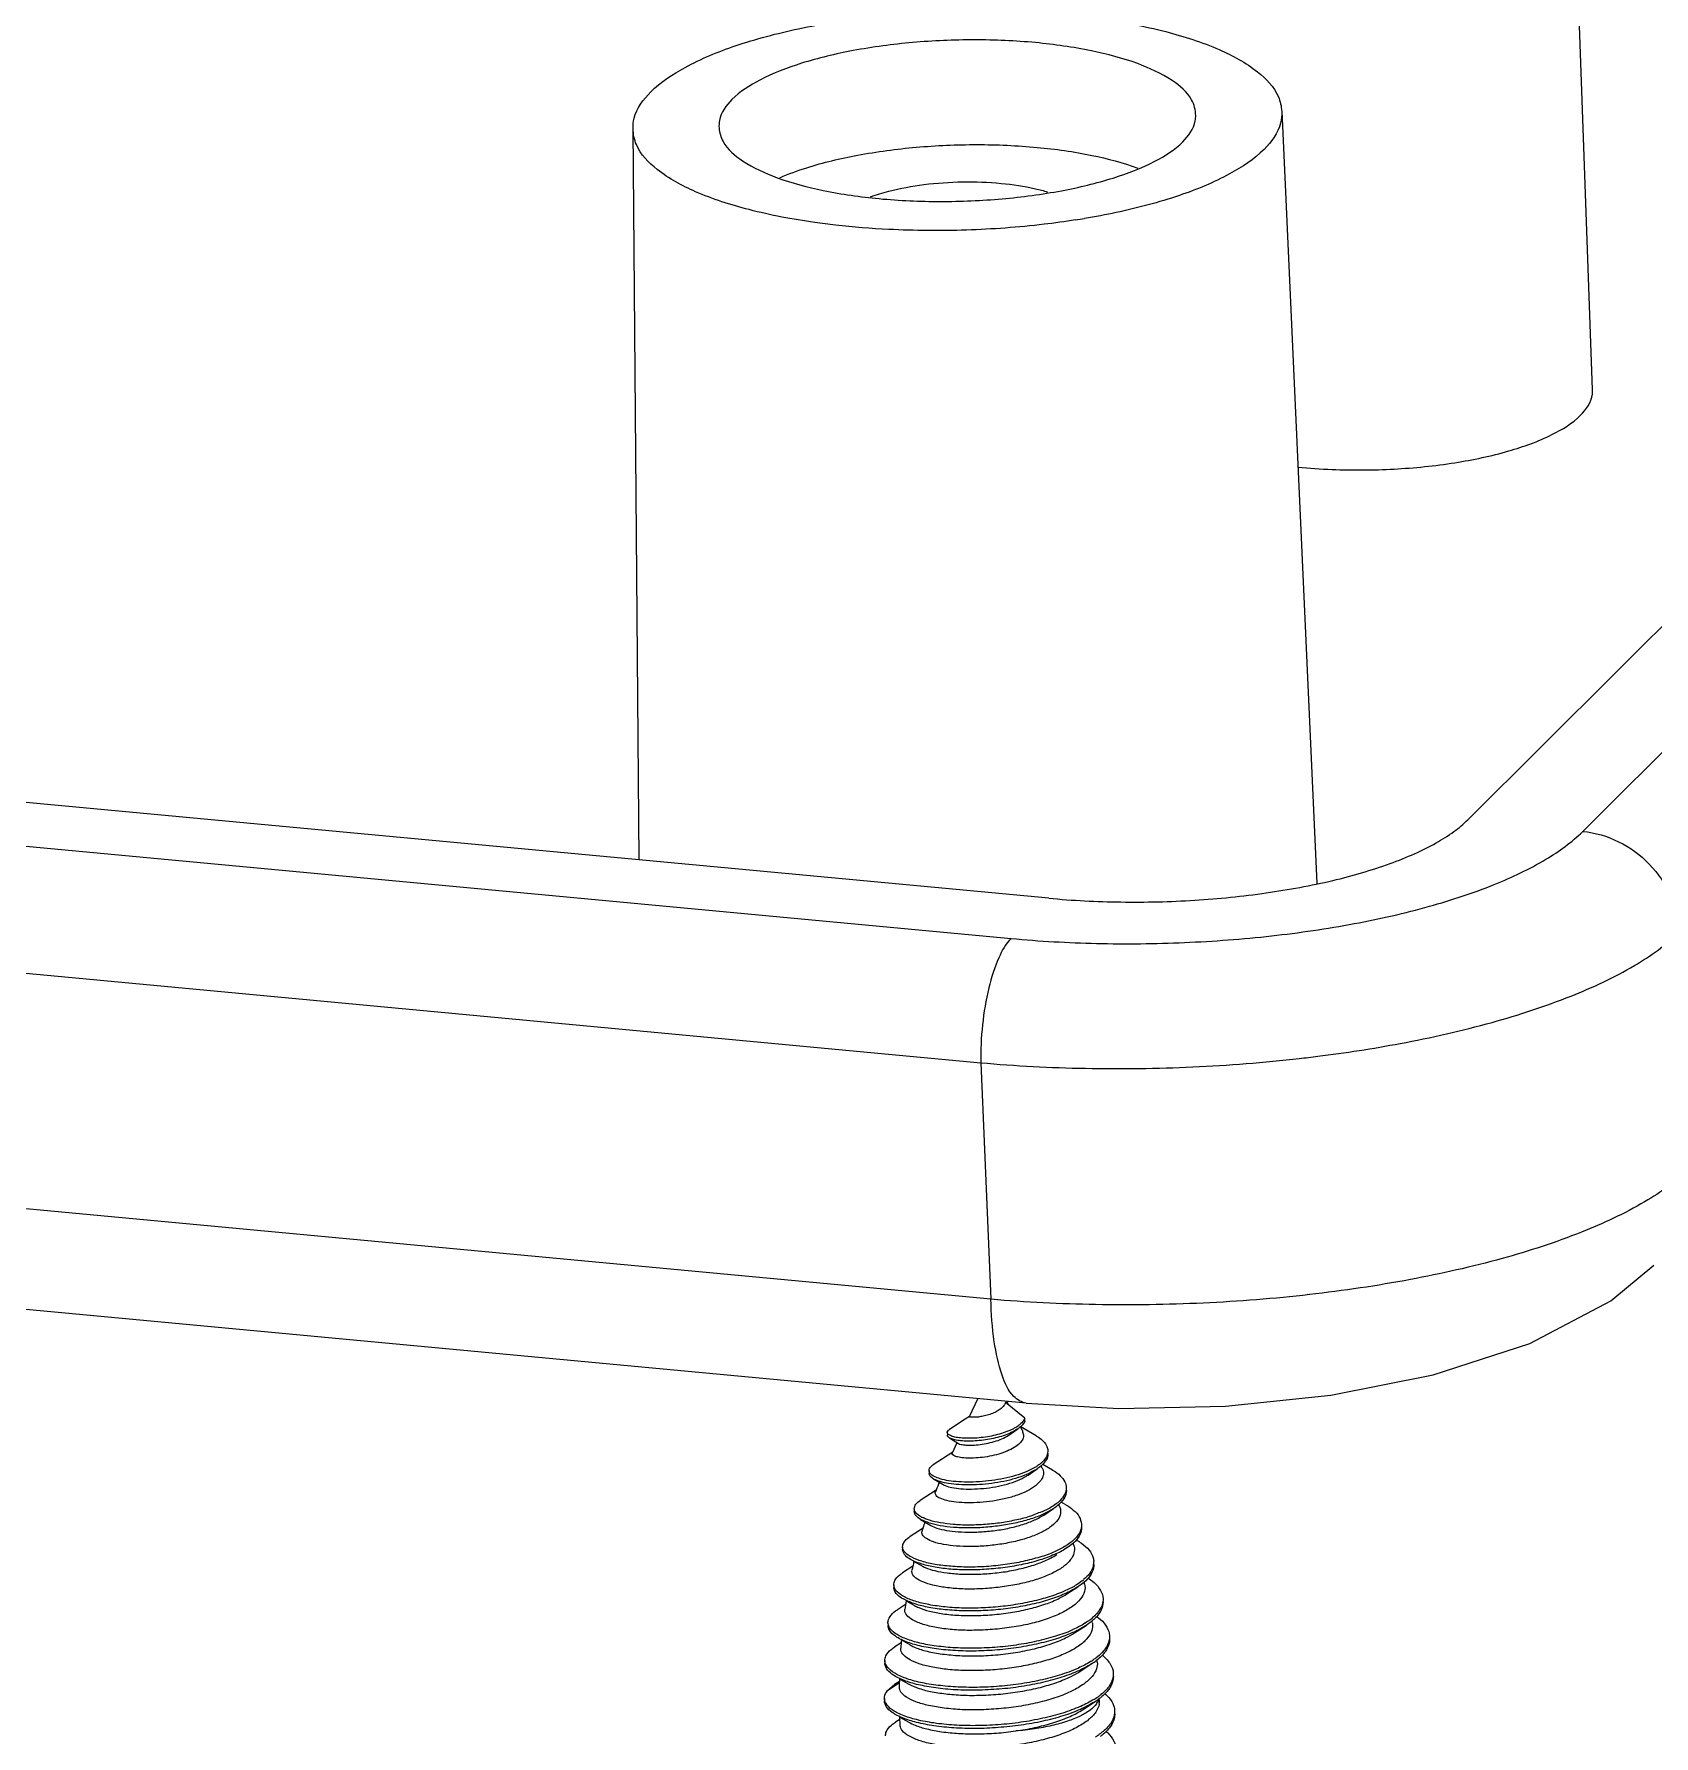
# Model space of a CAD drawing. Header units: millimetres. Extents: x 1779 to 2074, y -741 to -536.
# Drawn here: x 1880.02 to 1894.61, y -720.07 to -704.75 of the extents above; entities that cross this region are included whole.
import ezdxf

# ---------------------------------------------------------------- set-up
doc = ezdxf.new("R2010")
doc.units = ezdxf.units.MM
doc.layers.add('3_ALL_AXES', color=7, linetype='Continuous')

msp = doc.modelspace()

# ---------------------------------------------------------------- linework, layer by layer
at = {"color": 7, "linetype": 'Continuous'}
for p, q in [((1904.443, -700.357), (1892.936, -711.823)), ((1905.494, -700.447), (1893.971, -711.928)), ((1894.059, -707.952), (1893.907, -703.718)), ((1891.26, -705.443), (1891.574, -712.397)), ((1885.412, -705.599), (1885.466, -712.184)), ((1889.159, -712.53), (1839.011, -707.835)), ((1838.626, -708.194), (1888.82, -712.893)), ((1838.353, -709.312), (1888.547, -714.012)), ((1888.639, -716.142), (1838.334, -711.432)), ((1888.957, -717.079), (1838.652, -712.369)), ((1888.547, -714.012), (1888.639, -716.142)), ((1888.944, -717.214), (1888.769, -717.071)), ((1888.406, -717.223), (1888.266, -717.315)), ((1888.445, -717.197), (1888.406, -717.223)), ((1889.045, -717.372), (1888.903, -717.289)), ((1888.945, -717.24), (1888.944, -717.214)), ((1888.246, -717.342), (1888.247, -717.367)), ((1888.265, -717.39), (1888.298, -717.411)), ((1888.298, -717.411), (1888.347, -717.44)), ((1888.295, -717.519), (1888.12, -717.633)), ((1888.081, -717.685), (1888.082, -717.711)), ((1888.121, -717.759), (1888.208, -717.81)), ((1889.193, -717.68), (1889.105, -717.629)), ((1888.146, -717.86), (1888.002, -717.954)), ((1887.948, -718.029), (1887.948, -718.054)), ((1889.115, -718.085), (1889.202, -718.027)), ((1889.314, -717.993), (1889.271, -717.968)), ((1888.027, -718.203), (1887.91, -718.278)), ((1888.005, -718.124), (1888.097, -718.178)), ((1887.842, -718.371), (1887.843, -718.397)), ((1887.935, -718.546), (1887.842, -718.606)), ((1887.945, -718.503), (1888.012, -718.541)), ((1887.764, -718.713), (1887.765, -718.739)), ((1889.324, -718.796), (1889.421, -718.732)), ((1887.87, -718.89), (1887.796, -718.938)), ((1887.875, -718.857), (1887.95, -718.9)), ((1887.711, -719.055), (1887.712, -719.08)), ((1889.393, -719.146), (1889.496, -719.079)), ((1887.83, -719.236), (1887.773, -719.273)), ((1887.832, -719.209), (1887.911, -719.254)), ((1887.683, -719.396), (1887.684, -719.421)), ((1889.44, -719.494), (1889.549, -719.423)), ((1887.707, -719.666), (1887.814, -719.594)), ((1887.707, -719.666), (1887.77, -719.611)), ((1887.814, -719.583), (1887.77, -719.611)), ((1887.814, -719.559), (1887.894, -719.605)), ((1887.68, -719.736), (1887.68, -719.761)), ((1889.465, -719.838), (1889.579, -719.764)), ((1887.82, -719.924), (1887.779, -719.95)), ((1887.819, -719.905), (1887.898, -719.95))]:
    msp.add_line(p, q, dxfattribs=at)
for points in [[(1888.957, -717.079), (1889.791, -717.125), (1890.752, -717.104), (1891.702, -717.005), (1892.624, -716.823), (1893.494, -716.539), (1894.222, -716.155), (1894.612, -715.835)], [(1888.813, -717.358), (1888.85, -717.331), (1888.88, -717.31)], [(1888.973, -717.725), (1889.024, -717.691), (1889.055, -717.67)]]:
    msp.add_lwpolyline(points, dxfattribs=at)
for centre, radius, start, end in [((1888.315, -699.441), 7.065, 278.8435, 279.5111), ((1889.885, -700.403), 13.657, 276.4378, 277.143), ((1888.696, -717.019), 0.323, 302.406, 306.4602), ((1888.721, -717.053), 0.28, 306.4952, 308.3265), ((1888.875, -717.368), 0.329, 307.6381, 308.9496), ((1888.247, -717.502), 0.264, 242.5628, 243.4118), ((1888.794, -717.251), 0.472, 302.095, 302.4861), ((1888.895, -717.417), 0.299, 310.3115, 311.0659), ((1889.004, -717.688), 0.371, 308.694, 310.283), ((1889.021, -717.732), 0.346, 310.9973, 311.8483), ((1888.17, -717.799), 0.343, 242.0743, 242.6215), ((1888.977, -717.824), 0.635, 302.052, 302.4549), ((1889.106, -718.007), 0.41, 308.6608, 310.6302), ((1889.123, -718.052), 0.386, 310.795, 311.8042), ((1889.417, -718.509), 0.148, 347.9859, 1.579), ((1889.169, -718.305), 0.474, 308.2567, 310.1066), ((1889.164, -718.324), 0.483, 308.2666, 309.6037), ((1889.192, -718.358), 0.438, 309.6053, 310.9605), ((1889.096, -718.439), 0.733, 302.0908, 302.3936), ((1889.228, -718.629), 0.502, 307.0781, 309.4897), ((1889.244, -718.672), 0.479, 308.7918, 310.0077), ((1889.187, -718.843), 0.661, 301.9015, 306.0939), ((1889.205, -718.894), 0.631, 302.9574, 307.2621), ((1889.232, -718.906), 0.585, 306.1483, 308.0979), ((1889.242, -718.944), 0.569, 307.3197, 308.3565), ((1889.159, -719.09), 0.772, 302.1032, 302.4429), ((1889.191, -719.141), 0.712, 302.4215, 304.2335), ((1889.218, -719.205), 0.665, 302.9099, 305.579), ((1889.447, -719.685), 0.174, 325.0887, 330.1043), ((1889.25, -719.227), 0.608, 304.2161, 307.0299), ((1889.265, -719.272), 0.583, 305.6113, 307.0659), ((1889.47, -719.765), 0.146, 350.838, 1.826), ((1889.292, -719.307), 0.539, 307.0652, 308.6938), ((1889.21, -719.491), 0.699, 301.9261, 304.4175), ((1889.249, -719.548), 0.629, 304.4271, 306.6197)]:
    msp.add_arc(centre, radius, start, end, dxfattribs=at)
for points, start_tangent, end_tangent in [([(1885.574, -705.269), (1885.884, -705.048), (1886.336, -704.854), (1886.905, -704.7), (1887.556, -704.594), (1888.254, -704.542), (1888.955, -704.548), (1889.621, -704.61), (1890.213, -704.726), (1890.695, -704.888), (1891.04, -705.088), (1891.228, -705.312), (1891.258, -705.444)], (0.708386, 0.705825), (0.052182, -0.998638)), ([(1890.484, -705.48), (1890.447, -705.34), (1890.271, -705.166), (1889.961, -705.014), (1889.544, -704.899), (1889.041, -704.825), (1888.49, -704.8), (1887.933, -704.824), (1887.397, -704.897), (1886.932, -705.011), (1886.557, -705.162), (1886.306, -705.337)], (-0.017136, 0.999853), (-0.708386, -0.705825)), ([(1885.415, -705.599), (1885.425, -705.505), (1885.574, -705.269)], (-0.020293, 0.999794), (0.708386, 0.705825)), ([(1886.306, -705.337), (1886.193, -705.525), (1886.19, -705.594)], (-0.708386, -0.705825), (0.083166, -0.996536)), ([(1890.367, -705.718), (1890.48, -705.53), (1890.484, -705.48)], (0.708386, 0.705825), (-0.017136, 0.999853)), ([(1891.258, -705.444), (1891.248, -705.55), (1891.099, -705.786)], (0.052182, -0.998638), (-0.708386, -0.705825)), ([(1887.238, -706.469), (1887.052, -706.445), (1886.46, -706.329), (1885.978, -706.167), (1885.633, -705.968), (1885.445, -705.743), (1885.415, -705.599)], (-0.993635, 0.112652), (-0.020293, 0.999794)), ([(1886.19, -705.594), (1886.226, -705.715), (1886.402, -705.889), (1886.712, -706.041), (1887.129, -706.156), (1887.632, -706.23), (1888.183, -706.255), (1888.74, -706.231), (1889.276, -706.158), (1889.741, -706.044), (1890.116, -705.893), (1890.367, -705.718)], (0.083166, -0.996536), (0.708386, 0.705825)), ([(1886.736, -706.041), (1886.98, -705.951), (1887.437, -705.839), (1887.965, -705.767), (1888.513, -705.743), (1889.055, -705.768), (1889.549, -705.84), (1889.961, -705.955)], (0.91835, 0.395768), (0.938453, -0.345406)), ([(1891.099, -705.786), (1890.789, -706.007), (1890.337, -706.201), (1889.768, -706.355), (1889.483, -706.409)], (-0.708386, -0.705825), (-0.986249, -0.165267)), ([(1887.555, -706.213), (1887.719, -706.163), (1888.035, -706.103), (1888.384, -706.079), (1888.73, -706.092), (1889.04, -706.14), (1889.149, -706.17)], (0.937172, 0.348867), (0.954557, -0.298027)), ([(1889.401, -706.422), (1889.117, -706.461), (1888.419, -706.513), (1887.718, -706.507), (1887.238, -706.469)], (-0.988107, -0.153765), (-0.993635, 0.112652)), ([(1893.95, -708.181), (1894.057, -707.992), (1894.058, -707.952)], (0.708386, 0.705825), (-0.068476, 0.997653)), ([(1891.404, -708.648), (1891.712, -708.669), (1892.27, -708.665), (1892.819, -708.608), (1893.304, -708.502), (1893.693, -708.355), (1893.95, -708.181)], (0.994944, -0.100428), (0.708386, 0.705825)), ([(1888.82, -712.893), (1889.59, -712.937), (1890.383, -712.929), (1891.167, -712.869), (1891.912, -712.759), (1892.589, -712.603), (1893.172, -712.407), (1893.639, -712.179), (1893.971, -711.928)], (0.995651, -0.09316), (0.708548, 0.705663)), ([(1889.159, -712.53), (1889.808, -712.564), (1890.475, -712.548), (1891.119, -712.482), (1891.719, -712.37), (1892.234, -712.218), (1892.456, -712.129), (1892.649, -712.032), (1892.81, -711.93), (1892.936, -711.823)], (0.995646, -0.093216), (0.708386, 0.705825)), ([(1893.971, -711.928), (1894.293, -712.021), (1894.57, -712.224), (1894.763, -712.509), (1894.842, -712.833)], (0.995646, -0.093216), (0.052711, -0.99861)), ([(1891.583, -713.954), (1892.326, -713.838), (1893.153, -713.648), (1893.865, -713.411), (1894.436, -713.136), (1894.842, -712.833)], (0.992234, 0.124382), (0.713581, 0.700573)), ([(1888.82, -712.893), (1888.71, -713.066), (1888.62, -713.338), (1888.563, -713.67), (1888.547, -714.012)], (-0.708386, -0.705825), (0.01735, -0.999849)), ([(1888.547, -714.012), (1889.49, -714.062), (1890.459, -714.049), (1891.417, -713.974)], (0.996079, -0.088472), (0.99369, 0.112159)), ([(1894.935, -714.963), (1894.528, -715.264), (1893.958, -715.538), (1893.245, -715.775), (1892.418, -715.964), (1891.509, -716.1), (1890.551, -716.176), (1889.582, -716.19), (1888.639, -716.142)], (-0.716113, -0.697984), (-0.996285, 0.086113)), ([(1888.957, -717.078), (1888.846, -717.017), (1888.74, -716.826), (1888.669, -716.524), (1888.639, -716.142)], (-0.990347, 0.138613), (-0.01735, 0.999849)), ([(1888.769, -717.071), (1888.756, -717.099), (1888.731, -717.126), (1888.696, -717.15), (1888.653, -717.17), (1888.605, -717.186), (1888.558, -717.197), (1888.515, -717.204), (1888.48, -717.205), (1888.456, -717.204)], (-0.212701, -0.977117), (-0.992504, 0.122211)), ([(1888.246, -717.342), (1888.246, -717.338), (1888.258, -717.321), (1888.266, -717.315)], (-0.092171, 0.995743), (0.831569, 0.555421)), ([(1888.88, -717.31), (1888.841, -717.333), (1888.783, -717.36), (1888.717, -717.382), (1888.645, -717.399), (1888.571, -717.411), (1888.497, -717.418), (1888.428, -717.42), (1888.366, -717.416), (1888.314, -717.408), (1888.276, -717.396), (1888.265, -717.391)], (-0.822633, -0.568572), (-0.867523, 0.497397)), ([(1888.456, -717.204), (1888.446, -717.2), (1888.446, -717.198)], (-0.992504, 0.122211), (0.492333, 0.870407)), ([(1888.869, -717.292), (1888.841, -717.308), (1888.799, -717.328)], (-0.843759, -0.536721), (-0.922001, -0.387187)), ([(1888.905, -717.291), (1888.889, -717.304), (1888.88, -717.31)], (-0.753329, -0.657644), (-0.822633, -0.568572)), ([(1888.923, -717.247), (1888.895, -717.273)], (-0.657857, -0.753143), (-0.784277, -0.620411)), ([(1888.945, -717.24), (1888.924, -717.272), (1888.905, -717.291)], (-0.404676, -0.91446), (-0.753329, -0.657644)), ([(1888.944, -717.214), (1888.923, -717.247)], (-0.404676, -0.91446), (-0.657857, -0.753143)), ([(1888.275, -717.37), (1888.252, -717.355), (1888.246, -717.342)], (-0.924746, 0.380584), (-0.092171, 0.995743)), ([(1888.265, -717.391), (1888.253, -717.381), (1888.247, -717.367)], (-0.867523, 0.497397), (-0.092171, 0.995743)), ([(1888.799, -717.328), (1888.783, -717.334), (1888.717, -717.356), (1888.645, -717.374), (1888.57, -717.386), (1888.497, -717.393), (1888.427, -717.394), (1888.365, -717.391), (1888.313, -717.383), (1888.275, -717.37)], (-0.922001, -0.387187), (-0.924746, 0.380584)), ([(1888.925, -717.401), (1888.897, -717.44), (1888.849, -717.477), (1888.785, -717.509), (1888.709, -717.536), (1888.627, -717.556), (1888.543, -717.568), (1888.463, -717.573), (1888.394, -717.571), (1888.339, -717.562), (1888.304, -717.549), (1888.29, -717.533), (1888.292, -717.526)], (-0.415835, -0.90944), (0.451791, 0.892124)), ([(1888.346, -717.44), (1888.37, -717.449), (1888.414, -717.455), (1888.473, -717.456), (1888.541, -717.45), (1888.614, -717.437), (1888.687, -717.418), (1888.753, -717.392), (1888.808, -717.361), (1888.813, -717.358)], (0.758631, -0.651521), (0.812091, 0.58353)), ([(1888.923, -717.325), (1888.923, -717.326), (1888.933, -717.363), (1888.925, -717.401)], (0.468785, -0.883312), (-0.415835, -0.90944)), ([(1889.045, -717.372), (1889.067, -717.385), (1889.115, -717.425), (1889.143, -717.468), (1889.152, -717.506)], (0.865688, -0.500584), (0.031612, -0.9995)), ([(1889.138, -717.56), (1889.103, -717.606), (1889.082, -717.624)], (-0.464042, -0.885813), (-0.777629, -0.628723)), ([(1889.152, -717.531), (1889.152, -717.539), (1889.139, -717.586), (1889.103, -717.631), (1889.092, -717.642)], (0.031612, -0.9995), (-0.753935, -0.656949)), ([(1889.152, -717.506), (1889.151, -717.514), (1889.138, -717.56)], (0.031612, -0.9995), (-0.464042, -0.885813)), ([(1888.081, -717.685), (1888.081, -717.681), (1888.097, -717.651), (1888.12, -717.632)], (-0.060872, 0.998146), (0.842295, 0.539017)), ([(1888.091, -717.71), (1888.081, -717.685)], (-0.589965, 0.807428), (-0.060872, 0.998146)), ([(1888.12, -717.759), (1888.092, -717.735), (1888.082, -717.711)], (-0.873709, 0.48645), (-0.060872, 0.998146)), ([(1888.125, -717.736), (1888.091, -717.71)], (-0.887504, 0.4608), (-0.589965, 0.807428)), ([(1889.055, -717.67), (1889.048, -717.674), (1888.974, -717.714), (1888.885, -717.748), (1888.783, -717.776), (1888.675, -717.796), (1888.563, -717.809), (1888.453, -717.814), (1888.35, -717.811), (1888.258, -717.801), (1888.182, -717.784), (1888.126, -717.762), (1888.12, -717.759)], (-0.833654, -0.552287), (-0.873709, 0.48645)), ([(1888.961, -717.694), (1888.884, -717.722), (1888.783, -717.75), (1888.674, -717.771), (1888.562, -717.784), (1888.452, -717.789), (1888.349, -717.786), (1888.257, -717.776), (1888.182, -717.759), (1888.129, -717.738)], (-0.919358, -0.393421), (-0.894234, 0.447599)), ([(1889.1, -717.659), (1889.106, -717.672), (1889.111, -717.723), (1889.088, -717.773), (1889.04, -717.822), (1888.968, -717.867), (1888.877, -717.906), (1888.771, -717.937), (1888.656, -717.959), (1888.539, -717.972), (1888.427, -717.975), (1888.326, -717.969), (1888.242, -717.955), (1888.181, -717.934), (1888.145, -717.909)], (0.44833, -0.893868), (-0.561926, 0.827188)), ([(1888.208, -717.811), (1888.227, -717.82), (1888.287, -717.837), (1888.368, -717.848), (1888.465, -717.851), (1888.571, -717.845), (1888.68, -717.83), (1888.784, -717.806), (1888.879, -717.774), (1888.958, -717.734), (1888.973, -717.725)], (0.86962, -0.493722), (0.830616, 0.556846)), ([(1889.045, -717.651), (1888.973, -717.688), (1888.961, -717.694)], (-0.847164, -0.531331), (-0.919358, -0.393421)), ([(1889.076, -717.629), (1889.047, -717.649)], (-0.791816, -0.61076), (-0.843518, -0.537102)), ([(1889.089, -717.645), (1889.055, -717.67)], (-0.762519, -0.646966), (-0.833654, -0.552287)), ([(1889.193, -717.68), (1889.199, -717.683), (1889.264, -717.732), (1889.305, -717.786), (1889.318, -717.837)], (0.86633, -0.499472), (0.030405, -0.999538)), ([(1888.145, -717.909), (1888.138, -717.88), (1888.139, -717.877)], (-0.561926, 0.827188), (0.330686, 0.943741)), ([(1889.316, -717.862), (1889.303, -717.899), (1889.26, -717.956), (1889.244, -717.971)], (-0.186028, -0.982545), (-0.762768, -0.646672)), ([(1889.319, -717.863), (1889.319, -717.867), (1889.304, -717.925), (1889.261, -717.981), (1889.252, -717.99)], (0.030405, -0.999538), (-0.74489, -0.667187)), ([(1889.318, -717.837), (1889.318, -717.842), (1889.316, -717.862)], (0.030405, -0.999538), (-0.186028, -0.982545)), ([(1887.948, -718.029), (1887.948, -718.028), (1887.963, -717.988), (1888.002, -717.954)], (-0.030336, 0.99954), (0.84656, 0.532294)), ([(1887.964, -718.067), (1887.948, -718.029)], (-0.628085, 0.778145), (-0.030336, 0.99954)), ([(1888.005, -718.124), (1887.964, -718.092), (1887.948, -718.054)], (-0.872169, 0.489205), (-0.030336, 0.99954)), ([(1888.01, -718.102), (1887.964, -718.067)], (-0.883549, 0.468338), (-0.628085, 0.778145)), ([(1889.202, -718.027), (1889.191, -718.034), (1889.098, -718.083), (1888.984, -718.124), (1888.856, -718.158), (1888.717, -718.182), (1888.574, -718.197), (1888.433, -718.201), (1888.301, -718.196), (1888.183, -718.181), (1888.085, -718.157), (1888.011, -718.127), (1888.005, -718.124)], (-0.836656, -0.547728), (-0.872169, 0.489205)), ([(1889.1, -718.056), (1889.097, -718.057), (1888.984, -718.099), (1888.855, -718.132), (1888.716, -718.157), (1888.573, -718.171), (1888.432, -718.176), (1888.3, -718.17), (1888.182, -718.155), (1888.084, -718.132), (1888.013, -718.103)], (-0.91621, -0.400699), (-0.887982, 0.459878)), ([(1888.097, -718.178), (1888.152, -718.202), (1888.238, -718.223), (1888.344, -718.235), (1888.463, -718.239), (1888.592, -718.233), (1888.726, -718.217), (1888.854, -718.19), (1888.969, -718.155), (1889.068, -718.112), (1889.115, -718.085)], (0.867705, -0.497079), (0.834648, 0.550784)), ([(1889.191, -718.009), (1889.1, -718.056)], (-0.849313, -0.52789), (-0.91621, -0.400699)), ([(1889.236, -717.977), (1889.191, -718.009)], (-0.780407, -0.625272), (-0.849313, -0.52789)), ([(1889.248, -717.993), (1889.202, -718.027)], (-0.754718, -0.65605), (-0.836656, -0.547728)), ([(1889.258, -718.007), (1889.261, -718.015), (1889.265, -718.071), (1889.241, -718.128)], (0.374118, -0.927381), (-0.571022, -0.820935)), ([(1889.314, -717.993), (1889.381, -718.04), (1889.435, -718.101), (1889.455, -718.166), (1889.456, -718.171)], (0.86696, -0.498378), (0.023168, -0.999732)), ([(1889.241, -718.128), (1889.186, -718.184), (1889.103, -718.236), (1888.998, -718.281), (1888.876, -718.318), (1888.738, -718.346), (1888.595, -718.363), (1888.456, -718.369), (1888.328, -718.364), (1888.213, -718.35), (1888.121, -718.327), (1888.057, -718.297), (1888.022, -718.263), (1888.019, -718.229)], (-0.571022, -0.820935), (0.236809, 0.971556)), ([(1889.454, -718.195), (1889.442, -718.233), (1889.396, -718.298), (1889.374, -718.319)], (-0.165005, -0.986293), (-0.75878, -0.651347)), ([(1889.456, -718.196), (1889.443, -718.258), (1889.397, -718.323), (1889.38, -718.339)], (0.023168, -0.999732), (-0.745393, -0.666626)), ([(1889.456, -718.171), (1889.454, -718.195)], (0.023168, -0.999732), (-0.165005, -0.986293)), ([(1887.843, -718.371), (1887.855, -718.331), (1887.902, -718.284), (1887.91, -718.278)], (-0.002797, 0.999996), (0.841647, 0.540028)), ([(1887.867, -718.424), (1887.843, -718.378), (1887.843, -718.371)], (-0.679478, 0.733696), (-0.002797, 0.999996)), ([(1889.324, -718.381), (1889.318, -718.385), (1889.211, -718.441), (1889.08, -718.49), (1888.93, -718.529), (1888.768, -718.557), (1888.6, -718.574), (1888.434, -718.579), (1888.277, -718.573), (1888.137, -718.555), (1888.018, -718.527), (1887.927, -718.492), (1887.914, -718.485)], (-0.83784, -0.545916), (-0.870644, 0.491914)), ([(1889.314, -718.362), (1889.217, -718.413)], (-0.847563, -0.530696), (-0.91321, -0.407489)), ([(1889.363, -718.328), (1889.318, -718.36)], (-0.780715, -0.624887), (-0.84381, -0.536642)), ([(1889.375, -718.343), (1889.324, -718.381)], (-0.757018, -0.653394), (-0.83784, -0.545916)), ([(1889.385, -718.356), (1889.388, -718.367), (1889.387, -718.427), (1889.357, -718.486)], (0.304227, -0.9526), (-0.601042, -0.799217)), ([(1889.41, -718.311), (1889.454, -718.339), (1889.523, -718.402), (1889.56, -718.47), (1889.565, -718.505)], (0.866577, -0.499044), (0.026766, -0.999642)), ([(1887.914, -718.485), (1887.868, -718.45), (1887.844, -718.404), (1887.843, -718.397)], (-0.870644, 0.491914), (-0.002797, 0.999996)), ([(1887.926, -718.466), (1887.867, -718.424)], (-0.890747, 0.4545), (-0.679478, 0.733696)), ([(1889.217, -718.413), (1889.211, -718.416), (1889.079, -718.464), (1888.929, -718.503), (1888.767, -718.532), (1888.599, -718.549), (1888.434, -718.554), (1888.277, -718.547), (1888.136, -718.53), (1888.017, -718.502), (1887.926, -718.466)], (-0.91321, -0.407489), (-0.890747, 0.4545)), ([(1889.357, -718.486), (1889.297, -718.546), (1889.208, -718.601), (1889.094, -718.65), (1888.963, -718.69), (1888.817, -718.721), (1888.665, -718.741), (1888.513, -718.751), (1888.367, -718.75), (1888.232, -718.738), (1888.116, -718.717), (1888.026, -718.688), (1887.962, -718.653), (1887.93, -718.613), (1887.928, -718.581)], (-0.601042, -0.799217), (0.181243, 0.983438)), ([(1888.012, -718.541), (1888.046, -718.558), (1888.133, -718.586), (1888.244, -718.606), (1888.372, -718.617), (1888.51, -718.618), (1888.657, -718.609), (1888.806, -718.589), (1888.946, -718.558), (1889.07, -718.52), (1889.177, -718.473), (1889.232, -718.442)], (0.863834, -0.503776), (0.836419, 0.548091)), ([(1889.562, -718.54), (1889.529, -718.61), (1889.474, -718.667)], (-0.209407, -0.977829), (-0.764605, -0.644499)), ([(1889.566, -718.53), (1889.562, -718.565), (1889.53, -718.635), (1889.48, -718.689)], (0.026766, -0.999642), (-0.755047, -0.655671)), ([(1887.764, -718.713), (1887.773, -718.675), (1887.817, -718.624), (1887.842, -718.606)], (-0.004129, 0.999991), (0.838145, 0.545448)), ([(1889.462, -718.677), (1889.41, -718.714)], (-0.785013, -0.61948), (-0.848913, -0.528533)), ([(1889.512, -718.652), (1889.569, -718.694), (1889.627, -718.765), (1889.649, -718.839), (1889.649, -718.84)], (0.839441, -0.54345), (0.025845, -0.999666)), ([(1887.768, -718.736), (1887.766, -718.727), (1887.764, -718.713)], (-0.326457, 0.945212), (-0.004129, 0.999991)), ([(1887.847, -718.841), (1887.795, -718.802), (1887.766, -718.752), (1887.765, -718.739)], (-0.869374, 0.494155), (-0.004129, 0.999991)), ([(1887.859, -718.822), (1887.795, -718.776), (1887.768, -718.736)], (-0.886212, 0.463279), (-0.326458, 0.945212)), ([(1889.421, -718.732), (1889.365, -718.765), (1889.239, -718.821), (1889.091, -718.869), (1888.925, -718.906), (1888.749, -718.932), (1888.57, -718.946), (1888.394, -718.948), (1888.228, -718.938), (1888.08, -718.917), (1887.956, -718.886), (1887.859, -718.847), (1887.847, -718.841)], (-0.837947, -0.545752), (-0.869374, 0.494155)), ([(1889.311, -718.766), (1889.238, -718.796), (1889.09, -718.843), (1888.924, -718.881), (1888.748, -718.907), (1888.569, -718.921), (1888.393, -718.923), (1888.228, -718.913), (1888.08, -718.892), (1887.955, -718.861), (1887.859, -718.822)], (-0.910581, -0.41333), (-0.886212, 0.463279)), ([(1889.446, -718.84), (1889.378, -718.905), (1889.278, -718.965), (1889.153, -719.017), (1889.009, -719.06), (1888.847, -719.093), (1888.675, -719.114), (1888.506, -719.123), (1888.346, -719.121), (1888.197, -719.106), (1888.068, -719.081), (1887.968, -719.047), (1887.901, -719.008), (1887.866, -718.963), (1887.864, -718.933)], (-0.619117, -0.785298), (0.124462, 0.992224)), ([(1887.95, -718.9), (1887.988, -718.919), (1888.084, -718.95), (1888.207, -718.974), (1888.351, -718.988), (1888.507, -718.99), (1888.671, -718.981), (1888.834, -718.96), (1888.991, -718.928), (1889.133, -718.886), (1889.255, -718.835), (1889.324, -718.796)], (0.864745, -0.502211), (0.837156, 0.546965)), ([(1889.41, -718.714), (1889.364, -718.74), (1889.311, -718.766)], (-0.848913, -0.528533), (-0.910581, -0.41333)), ([(1889.463, -718.703), (1889.421, -718.732)], (-0.785013, -0.61948), (-0.837947, -0.545752)), ([(1889.483, -718.706), (1889.482, -718.774), (1889.446, -718.84)], (0.226948, -0.973907), (-0.619117, -0.785298)), ([(1889.649, -718.84), (1889.647, -718.865)], (0.025845, -0.999666), (-0.141724, -0.989906)), ([(1887.711, -719.055), (1887.712, -719.042), (1887.739, -718.987), (1887.796, -718.938)], (-0.048562, 0.99882), (0.842572, 0.538583)), ([(1889.647, -718.865), (1889.632, -718.914), (1889.578, -718.988), (1889.547, -719.016)], (-0.141724, -0.989906), (-0.771496, -0.636235)), ([(1889.649, -718.865), (1889.633, -718.94), (1889.579, -719.013), (1889.551, -719.039)], (0.025845, -0.999666), (-0.765902, -0.642958)), ([(1889.591, -718.998), (1889.658, -719.059), (1889.7, -719.135), (1889.707, -719.176)], (0.808825, -0.58805), (0.027743, -0.999615)), ([(1887.724, -719.097), (1887.711, -719.055)], (-0.482755, 0.875756), (-0.048562, 0.99882)), ([(1887.802, -719.192), (1887.775, -719.174), (1887.725, -719.123), (1887.712, -719.08)], (-0.865693, 0.500576), (-0.048562, 0.99882)), ([(1887.813, -719.173), (1887.774, -719.149), (1887.724, -719.097)], (-0.880583, 0.473892), (-0.482755, 0.875756)), ([(1889.496, -719.079), (1889.49, -719.083), (1889.369, -719.147), (1889.22, -719.202), (1889.05, -719.247), (1888.866, -719.281), (1888.674, -719.302), (1888.482, -719.31), (1888.297, -719.305), (1888.128, -719.288), (1887.981, -719.259), (1887.862, -719.221), (1887.802, -719.192)], (-0.838784, -0.544465), (-0.865693, 0.500576)), ([(1889.378, -719.117), (1889.368, -719.122), (1889.22, -719.177), (1889.05, -719.222), (1888.865, -719.256), (1888.673, -719.277), (1888.481, -719.285), (1888.297, -719.28), (1888.127, -719.262), (1887.98, -719.234), (1887.861, -719.195), (1887.813, -719.173)], (-0.911362, -0.411606), (-0.880583, 0.473892)), ([(1887.911, -719.254), (1887.945, -719.272), (1888.049, -719.308), (1888.182, -719.334), (1888.338, -719.35), (1888.504, -719.354), (1888.681, -719.345), (1888.86, -719.323), (1889.03, -719.289), (1889.181, -719.245), (1889.312, -719.192), (1889.393, -719.146)], (0.865961, -0.500112), (0.837582, 0.546311)), ([(1889.486, -719.06), (1889.378, -719.117)], (-0.847204, -0.531267), (-0.911362, -0.411606)), ([(1889.531, -719.029), (1889.489, -719.058)], (-0.797584, -0.603208), (-0.844385, -0.535737)), ([(1889.543, -719.045), (1889.496, -719.079)], (-0.779373, -0.626561), (-0.838784, -0.544465)), ([(1889.553, -719.058), (1889.548, -719.125), (1889.51, -719.191)], (0.15574, -0.987798), (-0.630985, -0.775795)), ([(1887.684, -719.396), (1887.692, -719.354), (1887.74, -719.297), (1887.773, -719.273)], (-0.006443, 0.999979), (0.838011, 0.545654)), ([(1889.51, -719.191), (1889.441, -719.256), (1889.34, -719.317), (1889.213, -719.37), (1889.068, -719.414), (1888.911, -719.448), (1888.741, -719.472), (1888.569, -719.484), (1888.405, -719.485), (1888.252, -719.476), (1888.116, -719.456), (1888, -719.427), (1887.912, -719.39), (1887.853, -719.348), (1887.827, -719.303), (1887.826, -719.284)], (-0.630985, -0.775795), (0.080916, 0.996721)), ([(1889.704, -719.213), (1889.667, -719.291), (1889.593, -719.366)], (-0.202033, -0.979379), (-0.786841, -0.617156)), ([(1889.708, -719.201), (1889.704, -719.238), (1889.668, -719.316), (1889.595, -719.39)], (0.027743, -0.999615), (-0.784127, -0.6206)), ([(1889.707, -719.176), (1889.704, -719.213)], (0.027743, -0.999615), (-0.202033, -0.979379)), ([(1887.687, -719.419), (1887.685, -719.412), (1887.684, -719.396)], (-0.286098, 0.9582), (-0.006443, 0.999979)), ([(1887.779, -719.539), (1887.719, -719.494), (1887.686, -719.438), (1887.684, -719.421)], (-0.869446, 0.494028), (-0.006443, 0.999979)), ([(1887.791, -719.52), (1887.719, -719.468), (1887.687, -719.419)], (-0.884131, 0.467239), (-0.286098, 0.9582)), ([(1889.549, -719.423), (1889.482, -719.462), (1889.341, -719.524), (1889.174, -719.576), (1888.988, -719.617), (1888.79, -719.646), (1888.588, -719.66), (1888.391, -719.662), (1888.205, -719.65), (1888.04, -719.625), (1887.9, -719.59), (1887.791, -719.545), (1887.779, -719.539)], (-0.83848, -0.544932), (-0.869446, 0.494028)), ([(1889.427, -719.463), (1889.34, -719.499), (1889.173, -719.551), (1888.987, -719.592), (1888.789, -719.62), (1888.588, -719.635), (1888.39, -719.636), (1888.205, -719.624), (1888.039, -719.6), (1887.899, -719.565), (1887.791, -719.52)], (-0.910921, -0.41258), (-0.884131, 0.467239)), ([(1889.537, -719.405), (1889.482, -719.436), (1889.427, -719.463)], (-0.848353, -0.529431), (-0.910921, -0.41258)), ([(1889.597, -719.41), (1889.59, -719.47), (1889.55, -719.539)], (0.081323, -0.996688), (-0.639221, -0.769023)), ([(1889.64, -719.344), (1889.652, -719.355), (1889.716, -719.43), (1889.741, -719.509), (1889.741, -719.512)], (0.779808, -0.626019), (0.024065, -0.99971)), ([(1889.55, -719.539), (1889.475, -719.607), (1889.37, -719.669), (1889.235, -719.725), (1889.08, -719.77), (1888.91, -719.805), (1888.732, -719.828), (1888.552, -719.839), (1888.379, -719.838), (1888.218, -719.824), (1888.077, -719.8), (1887.963, -719.767), (1887.879, -719.726), (1887.828, -719.679), (1887.814, -719.635)], (-0.639221, -0.769023), (-0.02255, 0.999746)), ([(1887.894, -719.605), (1887.902, -719.609), (1887.992, -719.647), (1888.11, -719.677), (1888.249, -719.697), (1888.404, -719.708), (1888.573, -719.707), (1888.749, -719.695), (1888.922, -719.671), (1889.084, -719.637), (1889.232, -719.592), (1889.362, -719.538), (1889.44, -719.494)], (0.869488, -0.493953), (0.837934, 0.545771)), ([(1889.739, -719.537), (1889.724, -719.589), (1889.668, -719.668), (1889.616, -719.712)], (-0.13362, -0.991033), (-0.797906, -0.602782)), ([(1889.742, -719.538), (1889.725, -719.614), (1889.668, -719.693), (1889.629, -719.728)], (0.024065, -0.99971), (-0.780383, -0.625301)), ([(1889.741, -719.512), (1889.739, -719.537)], (0.024065, -0.99971), (-0.13362, -0.991033)), ([(1887.68, -719.736), (1887.68, -719.724), (1887.707, -719.666)], (-0.04591, 0.998946), (0.629691, 0.776846)), ([(1887.694, -719.783), (1887.68, -719.736)], (-0.498315, 0.866996), (-0.04591, 0.998946)), ([(1887.777, -719.881), (1887.749, -719.863), (1887.695, -719.808), (1887.68, -719.761)], (-0.866024, 0.500003), (-0.04591, 0.998946)), ([(1889.579, -719.764), (1889.574, -719.767), (1889.445, -719.835), (1889.287, -719.894), (1889.106, -719.942), (1888.91, -719.977), (1888.705, -719.999), (1888.501, -720.008), (1888.305, -720.002), (1888.125, -719.983), (1887.969, -719.953), (1887.842, -719.912), (1887.777, -719.881)], (-0.83913, -0.543931), (-0.866024, 0.500003)), ([(1889.569, -719.745), (1889.449, -719.808)], (-0.847089, -0.531451), (-0.91363, -0.406546)), ([(1889.606, -719.756), (1889.598, -719.772)], (-0.387105, -0.922036), (-0.497426, -0.867506)), ([(1889.61, -719.743), (1889.606, -719.756)], (-0.281577, -0.959539), (-0.387105, -0.922036)), ([(1889.666, -719.694), (1889.7, -719.727), (1889.745, -719.805), (1889.753, -719.85)], (0.751645, -0.659567), (0.029368, -0.999569)), ([(1887.788, -719.862), (1887.748, -719.838), (1887.694, -719.783)], (-0.879841, 0.475268), (-0.498315, 0.866996)), ([(1889.449, -719.808), (1889.444, -719.81), (1889.286, -719.869), (1889.106, -719.916), (1888.909, -719.952), (1888.705, -719.974), (1888.501, -719.982), (1888.305, -719.977), (1888.125, -719.958), (1887.968, -719.928), (1887.841, -719.887), (1887.788, -719.862)], (-0.91363, -0.406546), (-0.879841, 0.475268)), ([(1889.614, -719.788), (1889.584, -719.859), (1889.519, -719.928), (1889.422, -719.992), (1889.297, -720.05), (1889.149, -720.098), (1888.984, -720.137), (1888.807, -720.164), (1888.628, -720.179), (1888.452, -720.182), (1888.286, -720.173), (1888.138, -720.152), (1888.013, -720.123), (1887.917, -720.084), (1887.852, -720.04), (1887.823, -719.992), (1887.821, -719.977)], (-0.160604, -0.987019), (-0.005668, 0.999984)), ([(1888.862, -720.03), (1889.035, -719.999), (1889.196, -719.957), (1889.337, -719.905), (1889.454, -719.845), (1889.465, -719.838)], (0.990143, 0.140062), (0.838901, 0.544284)), ([(1889.486, -719.873), (1889.444, -719.895), (1889.328, -719.942), (1889.188, -719.981), (1889.031, -720.011), (1888.862, -720.03)], (-0.86332, -0.504658), (-0.99685, -0.079309)), ([(1889.589, -719.785), (1889.532, -719.842), (1889.486, -719.873)], (-0.571433, -0.820648), (-0.86332, -0.504658)), ([(1889.754, -719.876), (1889.751, -719.91), (1889.715, -719.99), (1889.64, -720.068), (1889.625, -720.079)], (0.029368, -0.999569), (-0.803093, -0.595854)), ([(1889.75, -719.885), (1889.715, -719.965), (1889.639, -720.042), (1889.625, -720.053)], (-0.183361, -0.983046), (-0.802446, -0.596724)), ([(1889.753, -719.85), (1889.75, -719.885)], (0.029368, -0.999569), (-0.183361, -0.983046)), ([(1887.689, -720.075), (1887.697, -720.035), (1887.742, -719.977), (1887.779, -719.95)], (-0.009334, 0.999956), (0.838018, 0.545643)), ([(1887.898, -719.95), (1887.955, -719.978), (1888.061, -720.011), (1888.195, -720.037), (1888.348, -720.052), (1888.514, -720.056), (1888.688, -720.049), (1888.862, -720.03)], (0.866031, -0.49999), (0.990143, 0.140062)), ([(1889.675, -720.032), (1889.735, -720.102), (1889.762, -720.181), (1889.762, -720.189)], (0.755044, -0.655675), (0.021739, -0.999764))]:
    msp.add_spline(points, degree=3, dxfattribs=dict(at, start_tangent=start_tangent, end_tangent=end_tangent))
at = {"layer": '3_ALL_AXES', "color": 7, "linetype": 'Continuous'}
for p, q in [((1888.446, -717.198), (1888.521, -717.038)), ((1888.8, -717.096), (1888.782, -717.062)), ((1888.923, -717.325), (1888.904, -717.29)), ((1888.292, -717.525), (1888.335, -717.433)), ((1889.616, -719.76), (1889.615, -719.735)), ((1887.821, -719.977), (1887.819, -719.905))]:
    msp.add_line(p, q, dxfattribs=at)
for centre, radius, start, end in [((1884.876, -719.79), 4.731, 26.7582, 27.0061), ((1892.584, -719.599), 4.766, 158.6078, 158.8194), ((1892.578, -719.596), 4.76, 157.7001, 158.6079), ((1884.822, -719.814), 4.79, 22.1645, 22.3965), ((1892.627, -719.614), 4.812, 162.9492, 163.2729), ((1892.622, -719.612), 4.807, 162.2526, 162.9492), ((1884.786, -719.828), 4.829, 17.7405, 17.9729), ((1892.657, -719.622), 4.843, 167.167, 167.5885), ((1892.654, -719.621), 4.84, 166.6399, 167.167), ((1884.76, -719.835), 4.856, 13.4386, 13.6722), ((1892.679, -719.626), 4.865, 171.3052, 171.8083), ((1892.678, -719.626), 4.864, 170.9038, 171.3052), ((1884.743, -719.838), 4.874, 9.2182, 9.4671), ((1892.698, -719.628), 4.884, 175.3998, 175.9672), ((1892.696, -719.628), 4.882, 175.0798, 175.3998), ((1884.727, -719.84), 4.889, 5.0484, 5.2921), ((1892.694, -719.628), 4.881, 179.4711, 180.086), ((1892.697, -719.628), 4.883, 179.19, 179.4711)]:
    msp.add_arc(centre, radius, start, end, dxfattribs=at)

doc.saveas('drawing.dxf')
